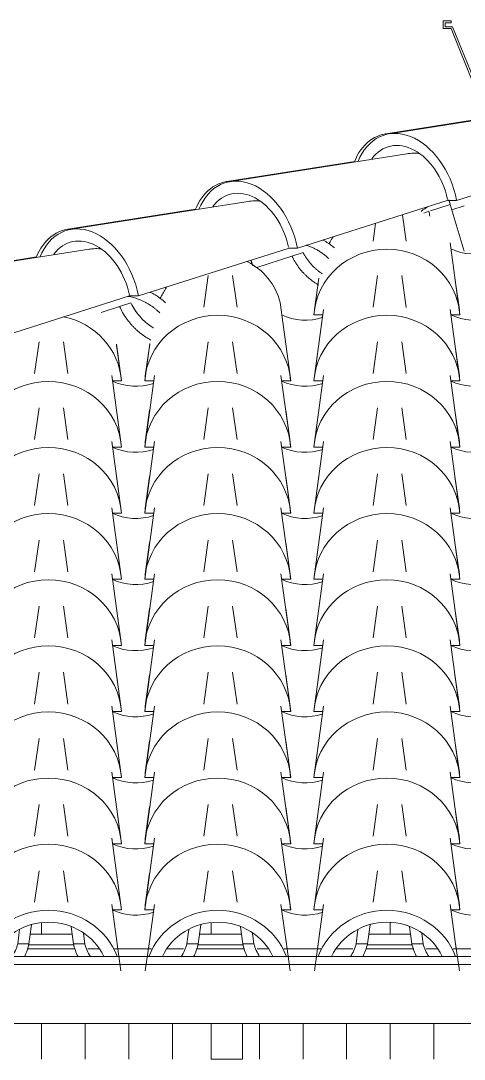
# Model space of a CAD drawing. Header units: millimetres. Extents: x -12976 to 58202, y -2238 to 7407.
# Drawn here: x -8643 to -7931, y 2606 to 4273 of the extents above; entities that cross this region are included whole.
import ezdxf

# ---------------------------------------------------------------- set-up
doc = ezdxf.new("R2010")
doc.units = ezdxf.units.MM
for name, color, linetype, lineweight in [('A-GENM', 13, 'Continuous', 9), ('A-GLAZ-CURT', 52, 'Continuous', 9), ('A-GLAZ-CWMG', 51, 'Continuous', 9), ('A-MASS', 70, 'Continuous', 25), ('A-ROOF-OTLN', 132, 'Continuous', 9), ('A-ROOF-PATT', 132, 'Continuous', 9)]:
    doc.layers.add(name, color=color, linetype=linetype, lineweight=lineweight)

# ---------------------------------------------------------------- blocks, each defined once
blk = doc.blocks.new('Rectangular Mullion - Ripa-4315949-FACHADA POSTERIOR')
at = {"layer": 'A-GLAZ-CWMG'}
for p, q in [((-8560.9, 2807.1), (-8628.1, 2807.1)), ((-8289.1, 2807.1), (-8356.2, 2807.1)), ((-8017.2, 2807.1), (-8084.3, 2807.1)), ((-8558.3, 2789.9), (-8630.7, 2789.9)), ((-8286.4, 2789.9), (-8358.8, 2789.9)), ((-8014.5, 2789.9), (-8086.9, 2789.9))]:
    blk.add_line(p, q, dxfattribs=at)
blk = doc.blocks.new('Rectangular Mullion - Caibro-4315996-FACHADA POSTERIOR')
at = {"layer": 'A-GLAZ-CWMG'}
for p, q in [((-8337.3, 2824.8), (-8337.3, 2807.1)), ((-8337.3, 2663.5), (-8337.3, 2606)), ((-8287.3, 2663.5), (-8337.3, 2663.5)), ((-8287.3, 2606), (-8287.3, 2663.5)), ((-8337.3, 2606), (-8287.3, 2606))]:
    blk.add_line(p, q, dxfattribs=at)
blk = doc.blocks.new('COLONIAL BASE - COLONIAL BASE-4317782-FACHADA POSTERIOR')
at = {"layer": 'A-GLAZ-CURT'}
for p, q in [((-11293.9, 2908.8), (-11286.8, 2858)), ((-11068.2, 2858), (-11061.1, 2908.8)), ((-11157.3, 2783.5), (-11147.7, 2854.7)), ((-10944.3, 2854.7), (-10934.6, 2783.5)), ((-11281.4, 2818.4), (-11277.7, 2791.1)), ((-11077.3, 2791.1), (-11073.1, 2821.9)), ((-11259.7, 2791.1), (-11261.7, 2808)), ((-11095.3, 2791.1), (-11092.5, 2814.6)), ((-11277.7, 2791.1), (-11259.7, 2791.1)), ((-11155.2, 2798.8), (-11162.4, 2748)), ((-11095.3, 2791.1), (-11077.3, 2791.1)), ((-10929.6, 2748), (-10936.7, 2798.8))]:
    blk.add_line(p, q, dxfattribs=at)
for centre, major_axis, start_param, end_param in [((-11046, 2732.6), (117.5, 0), 0.348057, 2.793536), ((-11046, 2732.6), (97.5, 0), 0.425177, 2.716415), ((-11177.5, 2812.9), (102.8, 0), 3.36491, 3.584479), ((-11177.5, 2812.9), (85.3, 0), 3.411763, 3.68386), ((-11177.5, 2812.9), (85.3, 0), 5.740918, 6.013015), ((-11177.5, 2812.9), (102.8, 0), 5.840299, 6.059868)]:
    blk.add_ellipse(centre, major_axis=major_axis, ratio=0.957826, start_param=start_param, end_param=end_param, dxfattribs=at)
blk = doc.blocks.new('COLONIAL BASE - COLONIAL BASE-V52-FACHADA POSTERIOR')
at = {"layer": 'A-GLAZ-CURT'}
for p, q in [((-11022, 3015), (-11014.9, 2964.1)), ((-10796.3, 2964.1), (-10789.2, 3015)), ((-10891.4, 2845.9), (-10875.8, 2960.8)), ((-10672.4, 2960.8), (-10656.8, 2845.9)), ((-10883.4, 2905), (-10890.5, 2854.2)), ((-10657.7, 2854.2), (-10664.8, 2905)), ((-10877, 2845.9), (-10891.4, 2845.9)), ((-10656.8, 2845.9), (-10671.2, 2845.9))]:
    blk.add_line(p, q, dxfattribs=at)
for centre, major_axis, start_param, end_param in [((-10774.1, 2838.8), (117.5, 0), 0.063873, 3.077719), ((-10905.6, 2919.1), (85.3, 0), 4.253685, 5.051809)]:
    blk.add_ellipse(centre, major_axis=major_axis, ratio=0.957826, start_param=start_param, end_param=end_param, dxfattribs=at)
blk = doc.blocks.new('Colonial cumeeira - hip-4041825-FACHADA POSTERIOR')
at = {"layer": 'A-GENM', "color": 8}
for p, q in [((-8057, 4092), (-7853, 4124)), ((-8312.5, 4015.4), (-8107, 4047.6)), ((-8568.1, 3938.7), (-8362.5, 3970.9)), ((-8823.6, 3862), (-8618.1, 3894.2))]:
    blk.add_line(p, q, dxfattribs=at)
for centre in [(-8030.7, 3977.8), (-8286.2, 3901.1), (-8541.8, 3824.4)]:
    blk.add_ellipse(centre, major_axis=(-33.8, 112.5), ratio=0.691714, start_param=6.078575, end_param=7.006109, dxfattribs=at)
blk = doc.blocks.new('Colonial cumeeira - hip-4041867-FACHADA POSTERIOR')
at = {"layer": 'A-GENM', "color": 8}
for p, q in [((-7852.7, 4123.1), (-8051.3, 4092)), ((-8019.5, 4060.4), (-8306.8, 4015.4)), ((-7943.2, 3985.1), (-7701.7, 4061.8)), ((-8198.8, 3908.4), (-7956.7, 3985.3)), ((-8275, 3983.7), (-8562.4, 3938.7)), ((-7957.4, 3985.1), (-7943.2, 3985.1)), ((-8530.6, 3907), (-8817.9, 3862)), ((-8454.3, 3831.8), (-8212.4, 3908.6)), ((-8212.9, 3908.4), (-8198.8, 3908.4)), ((-8709.9, 3755.1), (-8468.9, 3831.6)), ((-8468.5, 3831.8), (-8454.3, 3831.8))]:
    blk.add_line(p, q, dxfattribs=at)
for centre, major_axis, start_param, end_param in [((-8025, 3977.8), (-33.8, 112.5), 4.571652, 6.997772), ((-8025, 3977.8), (-28, 93.4), 4.601685, 6.758933), ((-7997.1, 3963.1), (-28.7, 95.8), 5.937786, 6.240974), ((-8280.6, 3901.1), (-33.8, 112.5), 4.571652, 6.997772), ((-8280.6, 3901.1), (-28, 93.4), 4.598983, 6.758933), ((-8252.7, 3886.5), (-28.7, 95.8), 5.937786, 6.240974), ((-8536.1, 3824.4), (-33.8, 112.5), 4.571652, 6.997772), ((-8536.1, 3824.4), (-28, 93.4), 4.596609, 6.758933), ((-8508.2, 3809.8), (-28.7, 95.8), 5.937786, 6.240974)]:
    blk.add_ellipse(centre, major_axis=major_axis, ratio=0.691714, start_param=start_param, end_param=end_param, dxfattribs=at)

msp = doc.modelspace()

# ---------------------------------------------------------------- hatches: boundary and pattern name
at = {"layer": 'A-ROOF-PATT'}
h = msp.add_hatch(dxfattribs=at)
h.set_pattern_fill('FP_2', color=256, style=0, pattern_type=2)
h.set_pattern_definition([(90, (0, 8754.066), (-70, 4e-15), [])])
h.paths.add_polyline_path([(-6226, 2606), (-5965.8, 2606), (-5965.8, 2663.6), (-6508.7, 2663.5), (-6508.7, 2606), (-6270.7, 2606)])
h.paths.add_polyline_path([(-11724.1, 2606), (-11301.7, 2606), (-11301.7, 2663.6), (-11583.5, 2663.6), (-11775.4, 2606)])
h.paths.add_polyline_path([(-11251.7, 2606), (-10708.9, 2606), (-10708.9, 2663.6), (-11251.7, 2663.5)])
h.paths.add_polyline_path([(-10658.9, 2606), (-10116, 2606), (-10116, 2663.6), (-10658.9, 2663.5)])
h.paths.add_polyline_path([(-1815.6, 2606), (-1815.6, 2663.6), (-2358.5, 2663.5), (-2358.5, 2606), (-1845.4, 2606)])
h.paths.add_polyline_path([(-10066, 2606), (-9523.1, 2606), (-9523.1, 2663.6), (-10066, 2663.5)])
h.paths.add_polyline_path([(-9473.1, 2606), (-8930.2, 2606), (-8930.2, 2663.6), (-9473.1, 2663.5)])
h.paths.add_polyline_path([(-8880.2, 2606), (-8337.3, 2606), (-8337.3, 2663.6), (-8880.2, 2663.5)])
h.paths.add_polyline_path([(-8287.3, 2606), (-7744.4, 2606), (-7744.4, 2663.6), (-8287.3, 2663.5)])
h.paths.add_polyline_path([(-7694.4, 2606), (-7151.6, 2606), (-7151.6, 2663.6), (-7694.4, 2663.5)])
h.paths.add_polyline_path([(-7101.6, 2606), (-6558.7, 2606), (-6558.7, 2663.6), (-7101.6, 2663.5)])
h.paths.add_polyline_path([(-2426.5, 2606), (-2408.5, 2606), (-2408.5, 2663.6), (-2951.4, 2663.5), (-2951.4, 2606), (-2515.9, 2606)])
h.paths.add_polyline_path([(-5915.8, 2606), (-5372.9, 2606), (-5372.9, 2663.6), (-5915.8, 2663.5)])
h.paths.add_polyline_path([(-5322.9, 2606), (-4780, 2606), (-4780, 2663.6), (-5322.9, 2663.5)])
h.paths.add_polyline_path([(-4730, 2606), (-4187.1, 2606), (-4187.1, 2663.6), (-4730, 2663.5)])
h.paths.add_polyline_path([(-4137.1, 2606), (-3594.3, 2606), (-3594.3, 2663.6), (-4137.1, 2663.5)])
h.paths.add_polyline_path([(-3544.3, 2606), (-3001.4, 2606), (-3001.4, 2663.6), (-3544.3, 2663.5)])
h.paths.add_polyline_path([(-5064.4, 2807.1), (-5026.4, 2807.1), (-5027.9, 2818.4), (-5041.2, 2823.2), (-5064.4, 2826), (-5088.4, 2823.1), (-5091.5, 2821.9), (-5093.5, 2807.1), (-5078.6, 2807.1)])
h.paths.add_polyline_path([(-2918.4, 2807.1), (-2851.2, 2807.1), (-2852.7, 2818.4), (-2866.1, 2823.2), (-2889.2, 2826), (-2913.3, 2823.1), (-2916.4, 2821.9), (-2918.2, 2808.3)])
h.paths.add_polyline_path([(-9131.5, 2807.1), (-9104.7, 2807.1), (-9106.3, 2818.4), (-9119.6, 2823.2), (-9142.7, 2826), (-9166.8, 2823.1), (-9169.9, 2821.9), (-9171.9, 2807.1), (-9142.7, 2807.1)])
h.paths.add_polyline_path([(-7790.5, 2807.1), (-7745.3, 2807.1), (-7746.8, 2818.4), (-7760.2, 2823.2), (-7783.3, 2826), (-7807.3, 2823.1), (-7810.4, 2821.9), (-7812.4, 2807.1), (-7797.5, 2807.1)])
h.paths.add_polyline_path([(-5298.2, 2807.1), (-5299.8, 2818.4), (-5313.1, 2823.2), (-5322.9, 2824.4), (-5322.9, 2807.1), (-5307.1, 2807.1)])
h.paths.add_polyline_path([(-3403.8, 2807.1), (-3395, 2807.1), (-3396.5, 2818.4), (-3409.9, 2823.2), (-3433, 2826), (-3457, 2823.1), (-3460.1, 2821.9), (-3462.1, 2807.1), (-3409, 2807.1)])
h.paths.add_polyline_path([(-1830.8, 2807.1), (-1815.6, 2807.1), (-1815.9, 2824.3), (-1825.7, 2823.1), (-1828.8, 2821.9), (-1829.8, 2814.6)])
h.paths.add_polyline_path([(-2102.7, 2807.1), (-2035.5, 2807.1), (-2037.1, 2818.4), (-2050.4, 2823.2), (-2073.6, 2826), (-2097.6, 2823.1), (-2100.7, 2821.9), (-2101.7, 2814.6)])
h.paths.add_polyline_path([(-3938.8, 2807.1), (-3940.3, 2818.4), (-3952.8, 2823.1), (-3976.8, 2826), (-4000.8, 2823.1), (-4003.9, 2821.9), (-4005.9, 2807.1), (-3946.3, 2807.1)])
h.paths.add_polyline_path([(-5570.1, 2807.1), (-5571.7, 2818.4), (-5585, 2823.2), (-5608.1, 2826), (-5632.2, 2823.1), (-5635.3, 2821.9), (-5637.3, 2807.1), (-5578.9, 2807.1)])
h.paths.add_polyline_path([(-11022.9, 2807.1), (-11008, 2807.1), (-11009.5, 2818.4), (-11022.9, 2823.2), (-11044.6, 2825.3), (-11044.6, 2807.1), (-11033.2, 2807.1)])
h.paths.add_polyline_path([(-8880.2, 2807.1), (-8832.8, 2807.1), (-8834.4, 2818.4), (-8847.7, 2823.2), (-8870.9, 2826), (-8880.2, 2824.9), (-8880.2, 2823.1)])
h.paths.add_polyline_path([(-9385.4, 2807.1), (-9376.6, 2807.1), (-9378.2, 2818.4), (-9391.5, 2823.2), (-9414.6, 2826), (-9438.7, 2823.1), (-9441.8, 2821.9), (-9443.8, 2807.1), (-9390.6, 2807.1)])
h.paths.add_polyline_path([(-4792.5, 2807.1), (-4780, 2807.1), (-4780, 2824.5), (-4792.5, 2826), (-4816.5, 2823.1), (-4819.6, 2821.9), (-4821.6, 2807.1), (-4806.7, 2807.1)])
h.paths.add_polyline_path([(-9929.2, 2807.1), (-9920.4, 2807.1), (-9921.9, 2818.4), (-9936.1, 2823.3), (-9958.4, 2826), (-9982.4, 2823.1), (-9985.5, 2821.9), (-9987.5, 2807.1), (-9934.4, 2807.1)])
h.paths.add_polyline_path([(-5842, 2807.1), (-5843.6, 2818.4), (-5856.9, 2823.2), (-5880, 2826), (-5904.1, 2823.1), (-5907.2, 2821.9), (-5909.2, 2807.1), (-5850.8, 2807.1)])
h.paths.add_polyline_path([(-6122.7, 2807.1), (-6113.9, 2807.1), (-6115.5, 2818.4), (-6128.8, 2823.2), (-6151.9, 2826), (-6176, 2823.1), (-6179.1, 2821.9), (-6181.1, 2807.1), (-6127.9, 2807.1)])
h.paths.add_polyline_path([(-3666.9, 2807.1), (-3668.4, 2818.4), (-3680.9, 2823.1), (-3704.9, 2826), (-3728.9, 2823.1), (-3732, 2821.9), (-3734, 2807.1), (-3675.7, 2807.1)])
h.paths.add_polyline_path([(-10788.3, 2807.1), (-10736.1, 2807.1), (-10737.6, 2818.4), (-10750.1, 2823.1), (-10774.1, 2826), (-10798.1, 2823.1), (-10801.2, 2821.9), (-10803.2, 2807.1), (-10798.1, 2807.1)])
h.paths.add_polyline_path([(-8599, 2807.1), (-8560.9, 2807.1), (-8562.5, 2818.4), (-8575.8, 2823.2), (-8599, 2826), (-8623, 2823.1), (-8626.1, 2821.9), (-8628.1, 2807.1), (-8613.2, 2807.1)])
h.paths.add_polyline_path([(-2617.3, 2807.1), (-2584.6, 2807.1), (-2584.6, 2819.8), (-2594.2, 2823.2), (-2617.3, 2826), (-2641.4, 2823.1), (-2644.5, 2821.9), (-2646.5, 2807.1), (-2631.6, 2807.1)])
h.paths.add_polyline_path([(-6394.6, 2807.1), (-6385.8, 2807.1), (-6387.3, 2818.4), (-6400.7, 2823.2), (-6423.8, 2826), (-6449.5, 2822.5), (-6450.9, 2821.9), (-6453, 2807.1), (-6399.8, 2807.1)])
h.paths.add_polyline_path([(-10526.2, 2807.1), (-10464.2, 2807.1), (-10465.7, 2818.4), (-10478.2, 2823.1), (-10502.2, 2826), (-10526.2, 2823.1), (-10529.3, 2821.9), (-10531.3, 2807.1)])
h.paths.add_polyline_path([(-4520.6, 2807.1), (-4482.6, 2807.1), (-4484.1, 2818.4), (-4497.5, 2823.2), (-4520.6, 2826), (-4544.6, 2823.1), (-4547.7, 2821.9), (-4549.7, 2807.1), (-4534.8, 2807.1)])
h.paths.add_polyline_path([(-2316.2, 2807.1), (-2307.4, 2807.1), (-2309, 2818.4), (-2322.3, 2823.2), (-2345.4, 2826), (-2358.5, 2824.4), (-2358.5, 2807.1), (-2321.4, 2807.1)])
h.paths.add_polyline_path([(-8337.3, 2807.1), (-8337.3, 2824.8), (-8351.1, 2823.1), (-8354.2, 2821.9), (-8356.2, 2807.1), (-8341.3, 2807.1)])
h.paths.add_polyline_path([(-6666.5, 2807.1), (-6657.7, 2807.1), (-6659.2, 2818.4), (-6673, 2823.3), (-6695.7, 2826), (-6714.6, 2823.7), (-6714.6, 2807.1), (-6671.7, 2807.1)])
h.paths.add_polyline_path([(-3190.3, 2807.1), (-3123.1, 2807.1), (-3124.6, 2818.4), (-3138, 2823.2), (-3161.1, 2826), (-3186.4, 2822.6), (-3188.2, 2821.9), (-3189.2, 2814.6)])
h.paths.add_polyline_path([(-9657.3, 2807.1), (-9648.5, 2807.1), (-9650, 2818.4), (-9663.4, 2823.2), (-9686.5, 2826), (-9712.6, 2822.3), (-9713.7, 2821.9), (-9715.7, 2807.1), (-9662.5, 2807.1)])
h.paths.add_polyline_path([(-4277.8, 2807.1), (-4210.7, 2807.1), (-4212.2, 2818.4), (-4224.7, 2823.1), (-4248.7, 2826), (-4272.7, 2823.1), (-4275.8, 2821.9), (-4276.8, 2814.6)])
h.paths.add_polyline_path([(-7525.6, 2807.1), (-7473.4, 2807.1), (-7474.9, 2818.4), (-7487.4, 2823.1), (-7511.4, 2826), (-7535.4, 2823.1), (-7538.5, 2821.9), (-7540.5, 2807.1), (-7535.4, 2807.1)])
h.paths.add_polyline_path([(-6929.6, 2807.1), (-6931.1, 2818.4), (-6943.6, 2823.1), (-6967.6, 2826), (-6991.6, 2823.1), (-6994.7, 2821.9), (-6996.7, 2807.1), (-6938.4, 2807.1)])
h.paths.add_polyline_path([(-8069.4, 2807.1), (-8017.2, 2807.1), (-8018.7, 2818.4), (-8032, 2823.2), (-8055.2, 2826), (-8079.2, 2823.1), (-8082.3, 2821.9), (-8084.3, 2807.1), (-8079.2, 2807.1)])
h.paths.add_polyline_path([(-10254.3, 2807.1), (-10192.3, 2807.1), (-10193.8, 2818.4), (-10206.3, 2823.1), (-10230.3, 2826), (-10254.3, 2823.1), (-10257.4, 2821.9), (-10259.4, 2807.1)])
h.paths.add_polyline_path([(-7201.5, 2807.1), (-7203, 2818.4), (-7215.5, 2823.1), (-7239.5, 2826), (-7263.5, 2823.1), (-7266.6, 2821.9), (-7268.6, 2807.1), (-7209.4, 2807.1)])

# ---------------------------------------------------------------- linework, layer by layer
at = {"layer": 'A-GLAZ-CURT'}
for p, q in [((-7953.8, 3979.1), (-7955.8, 3985.7)), ((-7985, 3968.4), (-7953.7, 3978.6)), ((-7931.2, 3903.7), (-7953.7, 3978.6)), ((-7951.1, 3969.9), (-7930.9, 3976.4)), ((-8029.9, 3961.4), (-8024.1, 3919.5)), ((-7995.9, 3964.8), (-7987.7, 3967.5)), ((-8077.4, 3919.5), (-8073.4, 3948.2)), ((-7953.6, 3917.1), (-7937.9, 3801.3)), ((-8273.2, 3889.3), (-8280.8, 3886.8)), ((-8272.3, 3881.9), (-8273.2, 3889.3)), ((-8264.1, 3877.1), (-8207.8, 3895.5)), ((-8207.8, 3895.5), (-8189.9, 3901.3)), ((-8349.3, 3813.4), (-8342.2, 3864.2)), ((-8303.1, 3864.2), (-8295.9, 3813.4)), ((-8164.4, 3860.4), (-8171.6, 3809.6)), ((-8077.4, 3813.4), (-8070.3, 3864.2)), ((-7938.8, 3809.6), (-7945.9, 3860.4)), ((-8172.4, 3801.3), (-8167.7, 3836.5)), ((-8484.7, 3814.5), (-8466.4, 3820.5)), ((-8226.9, 3821.1), (-8209.8, 3695.2)), ((-8514.4, 3804.8), (-8484.7, 3814.5)), ((-8172.4, 3695.2), (-8156.9, 3810.1)), ((-7953.5, 3810.1), (-7937.9, 3695.2)), ((-8158.1, 3801.3), (-8172.4, 3801.3)), ((-7937.9, 3801.3), (-7952.3, 3801.3)), ((-8621.2, 3707.2), (-8614.1, 3758.1)), ((-8482.6, 3703.4), (-8489.7, 3754.2)), ((-8489.4, 3752.2), (-8481.7, 3695.2)), ((-8444.3, 3695.2), (-8436.2, 3755.3)), ((-8436.3, 3754.2), (-8443.5, 3703.4)), ((-8210.7, 3703.4), (-8217.8, 3754.2)), ((-8164.4, 3754.2), (-8171.6, 3703.4)), ((-7938.8, 3703.4), (-7945.9, 3754.2)), ((-8497.3, 3703.9), (-8481.7, 3589)), ((-8481.7, 3695.2), (-8496.1, 3695.2)), ((-8430, 3695.2), (-8444.3, 3695.2)), ((-8209.8, 3695.2), (-8224.2, 3695.2)), ((-8158.1, 3695.2), (-8172.4, 3695.2)), ((-7937.9, 3695.2), (-7952.3, 3695.2)), ((-8482.6, 3597.2), (-8489.7, 3648.1)), ((-8481.7, 3589), (-8496.1, 3589))]:
    msp.add_line(p, q, dxfattribs=at)
for centre, major_axis, start_param, end_param in [((-8055.2, 3794.1), (117.5, 0), 0.063873, 3.077719), ((-7914.8, 3980.6), (85.3, 0), 4.253685, 5.051809), ((-8327.1, 3799.3), (102.8, 0), 0.223318, 1.102035), ((-8599, 3688), (117.5, 0), 0.063873, 1.369603), ((-8327.1, 3688), (117.5, 0), 0.063873, 3.077719), ((-8186.7, 3874.4), (85.3, 0), 4.253685, 5.051809), ((-8055.2, 3688), (117.5, 0), 0.063873, 3.077719), ((-7914.8, 3874.4), (85.3, 0), 4.253685, 5.051809), ((-8599, 3581.8), (117.5, 0), 0.063873, 3.077719), ((-8458.6, 3768.3), (85.3, 0), 4.253685, 5.051809), ((-8186.7, 3768.3), (85.3, 0), 4.253685, 5.051809)]:
    msp.add_ellipse(centre, major_axis=major_axis, ratio=0.957826, start_param=start_param, end_param=end_param, dxfattribs=at)
for points in [[(-7988.4, 3975.5), (-7992.5, 3973.1), (-7996.4, 3970.5), (-8000.2, 3967.4)], [(-7987.7, 3967.5), (-7987.2, 3964.9), (-7986.7, 3962.3), (-7986.4, 3959.7)]]:
    msp.add_open_spline(points, degree=3, dxfattribs=at)
for points, knots in [([(-8158.1, 3921.7), (-8157.9, 3921.5), (-8155, 3919.9), (-8149.6, 3916.5), (-8143.7, 3912.2), (-8140.4, 3909.5), (-8139.6, 3908.8)], [-0.20858095, -0.20858095, -0.20858095, -0.20858095, -0.20588235, -0.17647059, -0.14705882, -0.13748369, -0.13748369, -0.13748369, -0.13748369]), ([(-8141.2, 3927), (-8142.2, 3925.6), (-8144, 3922.8), (-8146.3, 3918.9), (-8147.7, 3916.4), (-8148.2, 3915.5)], [-0.21153846, -0.21153846, -0.21153846, -0.21153846, -0.19230769, -0.17307692, -0.16081898, -0.16081898, -0.16081898, -0.16081898]), ([(-8148.5, 3891.6), (-8148.6, 3891.7), (-8149.5, 3892.5), (-8151.1, 3894), (-8154.3, 3896.7), (-8158.4, 3899.8), (-8163.5, 3903.2), (-8168.6, 3906.2), (-8173.9, 3908.8), (-8179.1, 3911), (-8182.9, 3912.4), (-8184.8, 3913), (-8185, 3913.1)], [-0.896951, -0.896951, -0.896951, -0.896951, -0.8958333, -0.8854167, -0.875, -0.8541667, -0.8333333, -0.8125, -0.7916667, -0.7708333, -0.75, -0.7477113, -0.7477113, -0.7477113, -0.7477113]), ([(-8270.5, 3880.2), (-8270.7, 3880.6), (-8271.7, 3883.5), (-8272.6, 3886.5), (-8273.2, 3889.3)], [-0.03378589, -0.03378589, -0.03378589, -0.03378589, -0.02941176, 0, 0, 0, 0]), ([(-8164.9, 3848.9), (-8166.3, 3849.8), (-8170.2, 3852.2), (-8176.6, 3856.8), (-8182.6, 3861.9), (-8187.2, 3866.4), (-8191.8, 3871.2), (-8197.1, 3877.6), (-8202.8, 3886.1), (-8206.2, 3892.3), (-8207.8, 3895.5)], [-0.1719803, -0.1719803, -0.1719803, -0.1719803, -0.1578947, -0.1315789, -0.1052632, -0.0921053, -0.0789474, -0.0526316, -0.0263158, 0, 0, 0, 0]), ([(-8189.9, 3901.3), (-8188.2, 3898.1), (-8184.5, 3891.9), (-8178.3, 3883.7), (-8172.4, 3877.6), (-8167.5, 3873.3), (-8163.6, 3870.2), (-8160.9, 3868.2), (-8159.4, 3867.3)], [-1, -1, -1, -1, -0.9669118, -0.9338235, -0.9007353, -0.8841912, -0.8676471, -0.8491848, -0.8491848, -0.8491848, -0.8491848]), ([(-8435.7, 3838), (-8434.9, 3837.6), (-8431.6, 3835.9), (-8425.9, 3832.4), (-8418.5, 3827.2), (-8413.5, 3823.1), (-8410.9, 3820.7), (-8410.7, 3820.5)], [-0.19183907, -0.19183907, -0.19183907, -0.19183907, -0.18421053, -0.15789474, -0.13157895, -0.10526316, -0.10244989, -0.10244989, -0.10244989, -0.10244989]), ([(-8408.5, 3846.4), (-8408.9, 3845.8), (-8410.9, 3842.9), (-8414.4, 3837.4), (-8417.6, 3831.8), (-8419.2, 3828.6), (-8419.5, 3828)], [-0.3904707, -0.3904707, -0.3904707, -0.3904707, -0.375, -0.3125, -0.25, -0.2371787, -0.2371787, -0.2371787, -0.2371787]), ([(-8419.8, 3803.9), (-8421.1, 3805.3), (-8423.7, 3807.7), (-8427.5, 3811), (-8432.4, 3814.9), (-8437.6, 3818.2), (-8442.7, 3821.2), (-8448, 3823.8), (-8454.6, 3826.6), (-8462.7, 3829.2), (-8468.2, 3830.4), (-8471, 3831), (-8471.2, 3831)], [-0.9202074, -0.9202074, -0.9202074, -0.9202074, -0.9007353, -0.8841912, -0.8676471, -0.8345588, -0.8180147, -0.8014706, -0.7683824, -0.7352941, -0.7022059, -0.7000897, -0.7000897, -0.7000897, -0.7000897]), ([(-8466.4, 3820.5), (-8464.5, 3816.5), (-8460.3, 3809.1), (-8453, 3799.2), (-8445.9, 3792.1), (-8440.1, 3787), (-8435.6, 3783.6), (-8432.2, 3781.4), (-8430.4, 3780.3), (-8430.2, 3780.2)], [-1, -1, -1, -1, -0.9519231, -0.9038462, -0.8557692, -0.8317308, -0.8076923, -0.7836538, -0.7799009, -0.7799009, -0.7799009, -0.7799009]), ([(-8476.6, 3799.6), (-8477.7, 3801.3), (-8480.6, 3806.1), (-8483.1, 3811.2), (-8484.7, 3814.5)], [-0.05650853, -0.05650853, -0.05650853, -0.05650853, -0.03571429, 0, 0, 0, 0]), ([(-8434.5, 3760.8), (-8435.9, 3761.6), (-8439.9, 3763.8), (-8446.4, 3768), (-8452.7, 3772.8), (-8457.6, 3777.1), (-8461.1, 3780.5), (-8464.6, 3784.1), (-8469.1, 3789.1), (-8473.1, 3794.3), (-8475.8, 3798.4), (-8476.6, 3799.6)], [-0.2683952, -0.2683952, -0.2683952, -0.2683952, -0.25, -0.2142857, -0.1785714, -0.1607143, -0.1428571, -0.125, -0.1071429, -0.0714286, -0.0565109, -0.0565109, -0.0565109, -0.0565109])]:
    msp.add_open_spline(points, degree=3, knots=knots, dxfattribs=at)
at = {"layer": 'A-ROOF-OTLN'}
for p, q in [((-7951.9, 4273.5), (-7964.6, 4273.5)), ((-7964.6, 4273.5), (-7964.6, 4260.8)), ((-7961.4, 4263.9), (-7961.4, 4270.3)), ((-7961.4, 4270.3), (-7951.9, 4270.3)), ((-7951.9, 4270.3), (-7951.9, 4273.5)), ((-7964.6, 4260.8), (-7951.9, 4260.8)), ((-7949.6, 4263.9), (-7961.4, 4263.9)), ((-7951.9, 4260.8), (-7913.8, 4166.3)), ((-7911.5, 4169.4), (-7949.6, 4263.9)), ((-1784.6, 2770.8), (-11964.6, 2770.8)), ((-8555.9, 2783.5), (-8633.1, 2783.5)), ((-8517.3, 2783.5), (-8535.8, 2783.5)), ((-8433.2, 2783.5), (-8492.7, 2783.5)), ((-8382, 2783.5), (-8408.8, 2783.5)), ((-8284, 2783.5), (-8361.2, 2783.5)), ((-8245.4, 2783.5), (-8263.9, 2783.5)), ((-8161.3, 2783.5), (-8220.8, 2783.5)), ((-8110.1, 2783.5), (-8136.9, 2783.5)), ((-8012.1, 2783.5), (-8089.3, 2783.5)), ((-7973.5, 2783.5), (-7992, 2783.5)), ((-7889.5, 2783.5), (-7948.9, 2783.5)), ((-1784.6, 2758.1), (-11964.6, 2758.1)), ((-1784.6, 2663.6), (-11913.8, 2663.6))]:
    msp.add_line(p, q, dxfattribs=at)

# ---------------------------------------------------------------- block references
at = {"layer": 'A-GENM', "color": 7}
msp.add_blockref('Colonial cumeeira - hip-4041825-FACHADA POSTERIOR', (0, 0), dxfattribs=at)
at = {"layer": 'A-GLAZ-CURT'}
for name, p in [('COLONIAL BASE - COLONIAL BASE-V52-FACHADA POSTERIOR', (2990.8, 849.2)), ('COLONIAL BASE - COLONIAL BASE-V52-FACHADA POSTERIOR', (2447, 743.1)), ('COLONIAL BASE - COLONIAL BASE-V52-FACHADA POSTERIOR', (2718.9, 743.1)), ('COLONIAL BASE - COLONIAL BASE-V52-FACHADA POSTERIOR', (2990.8, 743.1)), ('COLONIAL BASE - COLONIAL BASE-V52-FACHADA POSTERIOR', (2175.1, 636.9)), ('COLONIAL BASE - COLONIAL BASE-V52-FACHADA POSTERIOR', (2447, 636.9)), ('COLONIAL BASE - COLONIAL BASE-V52-FACHADA POSTERIOR', (2718.9, 636.9)), ('COLONIAL BASE - COLONIAL BASE-V52-FACHADA POSTERIOR', (2990.8, 636.9)), ('COLONIAL BASE - COLONIAL BASE-V52-FACHADA POSTERIOR', (2175.1, 530.8)), ('COLONIAL BASE - COLONIAL BASE-V52-FACHADA POSTERIOR', (2447, 530.8)), ('COLONIAL BASE - COLONIAL BASE-V52-FACHADA POSTERIOR', (2718.9, 530.8)), ('COLONIAL BASE - COLONIAL BASE-V52-FACHADA POSTERIOR', (2990.8, 530.8)), ('COLONIAL BASE - COLONIAL BASE-V52-FACHADA POSTERIOR', (2175.1, 424.6)), ('COLONIAL BASE - COLONIAL BASE-V52-FACHADA POSTERIOR', (2447, 424.6)), ('COLONIAL BASE - COLONIAL BASE-V52-FACHADA POSTERIOR', (2718.9, 424.6)), ('COLONIAL BASE - COLONIAL BASE-V52-FACHADA POSTERIOR', (2990.8, 424.6)), ('COLONIAL BASE - COLONIAL BASE-V52-FACHADA POSTERIOR', (2175.1, 318.5)), ('COLONIAL BASE - COLONIAL BASE-V52-FACHADA POSTERIOR', (2447, 318.5)), ('COLONIAL BASE - COLONIAL BASE-V52-FACHADA POSTERIOR', (2718.9, 318.5)), ('COLONIAL BASE - COLONIAL BASE-V52-FACHADA POSTERIOR', (2990.8, 318.5)), ('COLONIAL BASE - COLONIAL BASE-V52-FACHADA POSTERIOR', (2175.1, 212.3)), ('COLONIAL BASE - COLONIAL BASE-V52-FACHADA POSTERIOR', (2447, 212.3)), ('COLONIAL BASE - COLONIAL BASE-V52-FACHADA POSTERIOR', (2718.9, 212.3)), ('COLONIAL BASE - COLONIAL BASE-V52-FACHADA POSTERIOR', (2990.8, 212.3)), ('COLONIAL BASE - COLONIAL BASE-V52-FACHADA POSTERIOR', (2175.1, 106.2)), ('COLONIAL BASE - COLONIAL BASE-V52-FACHADA POSTERIOR', (2447, 106.2)), ('COLONIAL BASE - COLONIAL BASE-V52-FACHADA POSTERIOR', (2718.9, 106.2)), ('COLONIAL BASE - COLONIAL BASE-V52-FACHADA POSTERIOR', (2990.8, 106.2)), ('COLONIAL BASE - COLONIAL BASE-V52-FACHADA POSTERIOR', (2175.1, 0)), ('COLONIAL BASE - COLONIAL BASE-V52-FACHADA POSTERIOR', (2447, 0)), ('COLONIAL BASE - COLONIAL BASE-V52-FACHADA POSTERIOR', (2718.9, 0)), ('COLONIAL BASE - COLONIAL BASE-V52-FACHADA POSTERIOR', (2990.8, 0)), ('COLONIAL BASE - COLONIAL BASE-4317782-FACHADA POSTERIOR', (2447, 0)), ('COLONIAL BASE - COLONIAL BASE-4317782-FACHADA POSTERIOR', (2718.9, 0)), ('COLONIAL BASE - COLONIAL BASE-4317782-FACHADA POSTERIOR', (2990.8, 0)), ('COLONIAL BASE - COLONIAL BASE-4317782-FACHADA POSTERIOR', (3262.7, 0))]:
    msp.add_blockref(name, p, dxfattribs=at)
at = {"layer": 'A-GLAZ-CWMG'}
for name in ['Rectangular Mullion - Caibro-4315996-FACHADA POSTERIOR', 'Rectangular Mullion - Ripa-4315949-FACHADA POSTERIOR']:
    msp.add_blockref(name, (0, 0), dxfattribs=at)
at = {"layer": 'A-MASS'}
msp.add_blockref('Colonial cumeeira - hip-4041867-FACHADA POSTERIOR', (0, 0), dxfattribs=at)

doc.saveas('drawing.dxf')
